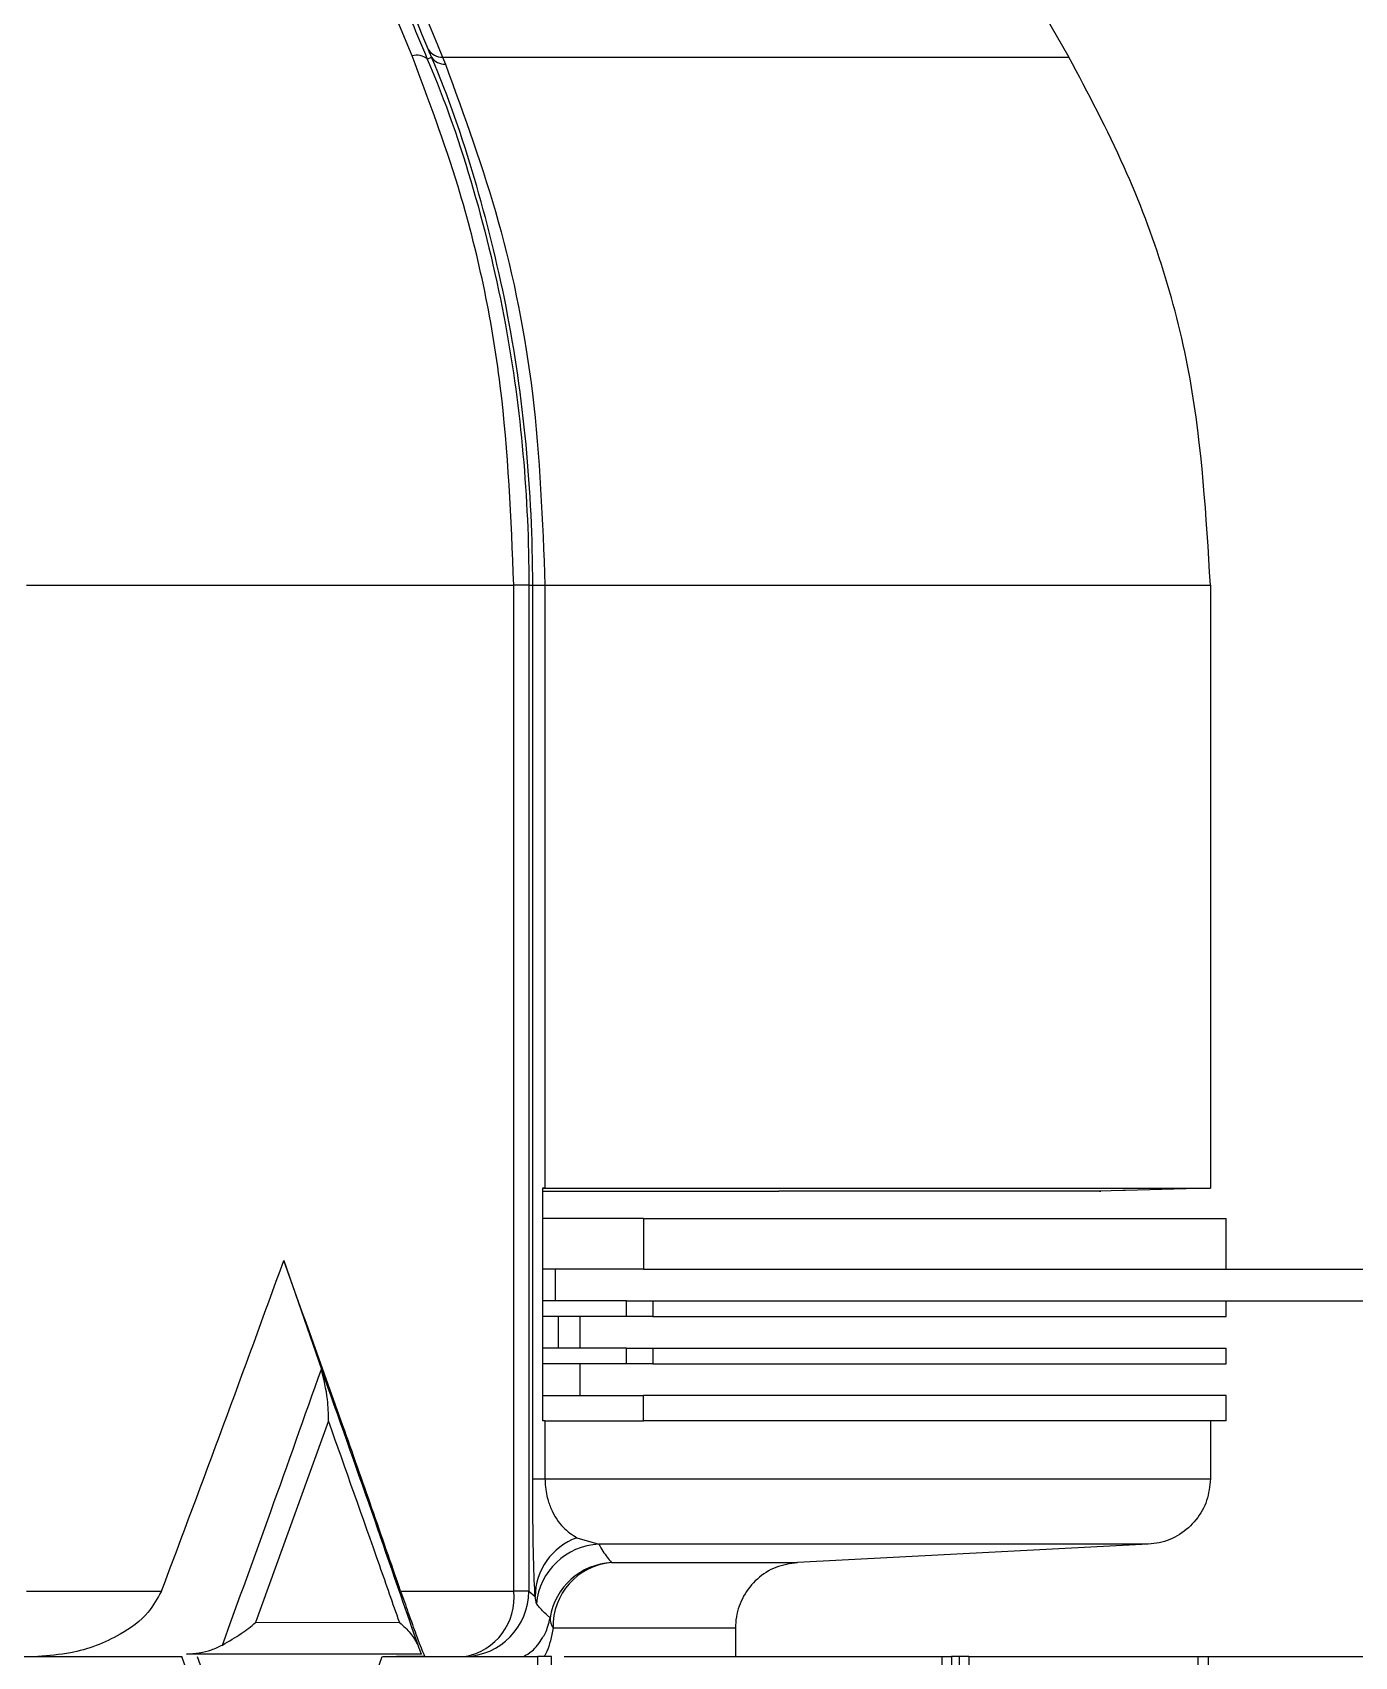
# Model space of a CAD drawing. Extents: x 7 to 113, y 1 to 87.
# Drawn here: x 51.252 to 52.505, y 10.888 to 12.426 of the extents above; entities that cross this region are included whole.
import ezdxf

# ---------------------------------------------------------------- set-up
doc = ezdxf.new("R2010")
doc.units = 0
doc.header["$MEASUREMENT"] = 0
doc.layers.add('OBJECT', color=7, linetype='CONTINUOUS')

msp = doc.modelspace()

# ---------------------------------------------------------------- linework, layer by layer
at = {"layer": 'OBJECT'}
for p, q in [((51.612, 12.4043), (51.5813, 12.4781)), ((52.2116, 12.4425), (52.2343, 12.4031)), ((51.6263, 12.4013), (51.6303, 12.403)), ((51.6407, 12.4031), (51.6434, 12.3965)), ((51.6407, 12.4031), (52.2343, 12.4031)), ((51.2464, 11.9031), (51.7082, 11.9031)), ((51.7082, 10.9502), (51.7082, 11.9031)), ((51.7225, 11.9031), (51.7082, 11.9031)), ((51.7225, 11.9031), (51.7225, 10.9502)), ((51.7225, 11.9031), (51.7262, 11.9031)), ((51.7262, 11.0565), (51.7262, 11.9031)), ((51.7262, 11.9031), (51.7378, 11.9031)), ((51.7378, 11.9031), (52.3683, 11.9031)), ((51.7378, 11.9031), (51.7378, 11.3318)), ((52.3683, 11.9031), (52.3683, 11.3318)), ((51.7378, 11.3318), (51.7353, 11.3318)), ((51.7355, 11.3319), (51.7355, 11.1113)), ((51.7355, 11.3291), (51.9584, 11.3291)), ((51.7378, 11.3318), (52.3683, 11.3318)), ((51.9584, 11.3291), (51.9594, 11.3291)), ((52.2634, 11.3291), (51.9594, 11.3291)), ((52.2853, 11.3297), (52.2634, 11.3291)), ((52.2634, 11.3291), (52.2644, 11.3291)), ((52.2644, 11.3291), (52.264, 11.3291)), ((52.2879, 11.3297), (52.2853, 11.3297)), ((52.3683, 11.3318), (52.2879, 11.3297)), ((51.8311, 11.3031), (51.7355, 11.3031)), ((51.8311, 11.3031), (51.8311, 11.2551)), ((51.8311, 11.3031), (52.3833, 11.3031)), ((52.3833, 11.2551), (52.3833, 11.3031)), ((51.4903, 11.2632), (51.5259, 11.1604)), ((51.8311, 11.2551), (51.7355, 11.2551)), ((51.7473, 11.2551), (51.7473, 11.2251)), ((51.8311, 11.2551), (52.3518, 11.2551)), ((52.3518, 11.2551), (52.5333, 11.2551)), ((51.8149, 11.2251), (51.7355, 11.2251)), ((51.8149, 11.2102), (51.8149, 11.2251)), ((51.8149, 11.2251), (51.84, 11.2251)), ((51.84, 11.2251), (51.84, 11.2102)), ((51.84, 11.2251), (52.3518, 11.2251)), ((52.3518, 11.2251), (52.5333, 11.2251)), ((52.3833, 11.2102), (52.3833, 11.2251)), ((51.8149, 11.2102), (51.7355, 11.2102)), ((51.7502, 11.2102), (51.7502, 11.1802)), ((51.7711, 11.1802), (51.7711, 11.2102)), ((51.84, 11.2102), (51.8149, 11.2102)), ((51.84, 11.2102), (52.3833, 11.2102)), ((51.8149, 11.1802), (51.7355, 11.1802)), ((51.8149, 11.1653), (51.8149, 11.1802)), ((51.8149, 11.1802), (51.84, 11.1802)), ((51.84, 11.1802), (51.84, 11.1653)), ((51.84, 11.1802), (52.3833, 11.1802)), ((52.3833, 11.1653), (52.3833, 11.1802)), ((51.8149, 11.1653), (51.7355, 11.1653)), ((51.7711, 11.1353), (51.7711, 11.1653)), ((51.84, 11.1653), (51.8149, 11.1653)), ((51.84, 11.1653), (52.3833, 11.1653)), ((51.7355, 11.1353), (51.8311, 11.1353)), ((51.8311, 11.1113), (51.8311, 11.1353)), ((52.3833, 11.1353), (51.8311, 11.1353)), ((52.3833, 11.1113), (52.3833, 11.1353)), ((51.5327, 11.1113), (51.4636, 10.9204)), ((51.7378, 11.1113), (51.7353, 11.1113)), ((51.7378, 11.1113), (51.7378, 11.0565)), ((51.7378, 11.1113), (51.8132, 11.1113)), ((51.8132, 11.1113), (51.8311, 11.1113)), ((52.3833, 11.1113), (51.8311, 11.1113)), ((52.3683, 11.1113), (52.3683, 11.0565)), ((51.7262, 11.0565), (51.7378, 11.0565)), ((51.7378, 11.0565), (52.3683, 11.0565)), ((51.7679, 11.0007), (51.7887, 10.9946)), ((52.3095, 10.9946), (51.7887, 10.9946)), ((52.3095, 10.9946), (51.977, 10.9772)), ((51.8008, 10.9772), (51.977, 10.9772)), ((51.2464, 10.9502), (51.3744, 10.9502)), ((51.601, 10.9502), (51.7082, 10.9502)), ((51.7225, 10.9502), (51.7082, 10.9502)), ((51.7225, 10.9502), (51.7284, 10.945)), ((51.7297, 10.9382), (51.7284, 10.945)), ((51.4636, 10.9204), (51.5999, 10.9206)), ((51.9183, 10.9152), (51.7456, 10.9152)), ((51.9183, 10.9152), (51.9183, 10.8882)), ((51.2078, 10.8882), (51.3936, 10.8882)), ((51.4828, 10.6393), (51.3936, 10.8882)), ((51.4082, 10.8882), (51.4969, 10.6405)), ((51.4969, 10.6405), (51.5834, 10.8882)), ((51.5839, 10.8882), (51.7309, 10.8882)), ((51.6241, 10.8882), (51.5972, 10.8882)), ((51.7413, 10.0082), (51.7439, 10.8882)), ((51.7559, 10.8882), (52.1142, 10.8882)), ((52.0962, 9.5987), (52.1142, 10.8882)), ((52.1231, 10.8882), (52.1052, 9.5984)), ((52.1304, 10.8882), (52.1125, 9.5987)), ((52.1393, 10.8882), (52.1214, 9.5984)), ((52.1304, 10.8882), (52.1231, 10.8882)), ((52.1393, 10.8882), (52.3567, 10.8882)), ((52.3528, 10.2641), (52.3567, 10.8882)), ((52.3663, 10.8882), (52.3625, 10.2639)), ((52.3663, 10.8882), (52.6791, 10.8882))]:
    msp.add_line(p, q, dxfattribs=at)
for centre, radius, start, end in [((51.6165, 12.3896), 0.0153, 49.8743, 106.9703), ((51.6405, 12.4191), 0.016, 214.5255, 270.5543), ((51.6429, 12.412), 0.0155, 215.3893, 271.8706), ((51.7888, 10.9441), 0.0604, 110.2163, 179.1613), ((51.7915, 10.9326), 0.062, 92.5495, 174.8621), ((51.8039, 10.9152), 0.062, 92.8402, 170.9566), ((51.806, 10.9169), 0.0605, 94.9205, 181.5735), ((51.6518, 10.9441), 0.0568, 280.1324, 6.1768), ((51.6605, 10.9502), 0.062, 271.1731, 359.9815), ((51.757, 10.9239), 0.0143, 175.8769, 217.3541)]:
    msp.add_arc(centre, radius, start, end, dxfattribs=at)
for centre, major_axis, ratio, start_param, end_param in [((51.7882, 11.35), (0.062, 0.0151), 0.162711, 3.65558, 3.724578), ((51.7882, 11.0932), (0.062, -0.0151), 0.162756, 2.558631, 2.627629)]:
    msp.add_ellipse(centre, major_axis=major_axis, ratio=ratio, start_param=start_param, end_param=end_param, dxfattribs=at)
for points, knots in [([(51.6274, 12.4101), (51.5644, 12.5622), (51.4418, 12.8583), (51.3188, 13.1541), (51.259, 13.298)], [0, 0, 0, 0, 0.513611, 1, 1, 1, 1]), ([(51.2713, 13.2912), (51.2842, 13.2604), (51.3565, 13.0871), (51.4797, 12.7911), (51.5898, 12.5258), (51.6407, 12.4031)], [0, 0, 0, 0, 0.104199, 0.585852, 1, 1, 1, 1]), ([(51.5973, 12.4712), (51.6068, 12.448), (51.6163, 12.4248), (51.6263, 12.4013), (51.6263, 12.4013)], [0, 0, 0, 0, 0.999971, 1, 1, 1, 1]), ([(51.7082, 11.9031), (51.7057, 11.9663), (51.7005, 12.0944), (51.6648, 12.2632), (51.6273, 12.3634), (51.612, 12.4043)], [0, 0, 0, 0, 0.365475, 0.741466, 1, 1, 1, 1]), ([(51.6263, 12.4013), (51.6263, 12.4013), (51.6433, 12.3618), (51.6719, 12.2786), (51.7112, 12.1136), (51.7225, 11.9858), (51.7225, 11.9031), (51.7225, 11.9031)], [0, 0, 0, 0, 0.000004, 0.259099, 0.518181, 0.999995, 1, 1, 1, 1]), ([(51.6303, 12.403), (51.6303, 12.403), (51.6293, 12.4052), (51.6284, 12.4076), (51.6274, 12.4101)], [0, 0, 0, 0, 0.00031, 1, 1, 1, 1]), ([(51.7262, 11.9031), (51.7262, 11.9031), (51.7262, 11.9476), (51.7219, 12.0367), (51.7033, 12.166), (51.6723, 12.2898), (51.6466, 12.3649), (51.6303, 12.403), (51.6303, 12.403)], [0, 0, 0, 0, 0.0000045, 0.2546803, 0.5093557, 0.7546737, 0.9999956, 1, 1, 1, 1]), ([(52.3683, 11.9031), (52.3644, 11.9685), (52.3565, 12.104), (52.3035, 12.2725), (52.2525, 12.3688), (52.2343, 12.4031)], [0, 0, 0, 0, 0.375049, 0.776984, 1, 1, 1, 1]), ([(51.6434, 12.3965), (51.6613, 12.3475), (51.6976, 12.2482), (51.7309, 12.0809), (51.7355, 11.9638), (51.7378, 11.9031)], [0, 0, 0, 0, 0.319145, 0.647516, 1, 1, 1, 1]), ([(51.3744, 10.9502), (51.394, 11.0024), (51.4333, 11.1067), (51.4713, 11.211), (51.4903, 11.2632)], [0, 0, 0, 0, 0.499973, 1, 1, 1, 1]), ([(51.601, 10.9502), (51.592, 10.9763), (51.5739, 11.0285), (51.5372, 11.1328), (51.509, 11.2111), (51.4903, 11.2632)], [0, 0, 0, 0, 0.250124, 0.500247, 1, 1, 1, 1]), ([(51.4322, 10.8991), (51.4475, 10.9413), (51.4792, 11.0284), (51.51, 11.1155), (51.5259, 11.1604)], [0, 0, 0, 0, 0.4842849, 1, 1, 1, 1]), ([(51.5327, 11.1113), (51.5327, 11.1114), (51.5327, 11.1182), (51.5321, 11.1351), (51.5282, 11.1509), (51.5259, 11.1604)], [0, 0, 0, 0, 0.004832, 0.40487, 1, 1, 1, 1]), ([(51.5259, 11.1604), (51.5418, 11.1155), (51.5726, 11.0285), (51.6026, 10.9414), (51.6172, 10.8993)], [0, 0, 0, 0, 0.515589, 1, 1, 1, 1]), ([(51.5999, 10.9206), (51.5937, 10.9384), (51.5715, 11.002), (51.5489, 11.0656), (51.5327, 11.1113)], [0, 0, 0, 0, 0.2808138, 1, 1, 1, 1]), ([(51.7284, 10.945), (51.7279, 10.9547), (51.7272, 10.9681), (51.7265, 11.0039), (51.7263, 11.0301), (51.7262, 11.0489), (51.7262, 11.0565)], [0, 0, 0, 0, 0.500751, 0.686143, 0.873077, 1, 1, 1, 1]), ([(51.7378, 11.0565), (51.7379, 11.0539), (51.7381, 11.048), (51.7399, 11.0381), (51.7453, 11.0225), (51.7551, 11.0092), (51.7636, 11.0036), (51.7679, 11.0007)], [0, 0, 0, 0, 0.061062, 0.137017, 0.26687, 0.630193, 1, 1, 1, 1]), ([(52.3683, 11.0565), (52.3676, 11.0495), (52.3662, 11.0356), (52.3555, 11.017), (52.3398, 11.003), (52.3234, 10.996), (52.313, 10.9949), (52.3095, 10.9946)], [0, 0, 0, 0, 0.222089, 0.444178, 0.666268, 0.888362, 1, 1, 1, 1]), ([(51.7887, 10.9946), (51.79, 10.9924), (51.7941, 10.9854), (51.7981, 10.9805), (51.8008, 10.9772)], [0, 0, 0, 0, 0.321064, 1, 1, 1, 1]), ([(51.977, 10.9772), (51.9701, 10.9761), (51.9562, 10.974), (51.9382, 10.9624), (51.9251, 10.9459), (51.919, 10.9292), (51.9184, 10.9187), (51.9183, 10.9152)], [0, 0, 0, 0, 0.222101, 0.444199, 0.666298, 0.888389, 1, 1, 1, 1]), ([(51.3744, 10.9502), (51.3706, 10.9433), (51.3614, 10.9265), (51.3314, 10.9051), (51.2949, 10.8911), (51.2676, 10.889), (51.2572, 10.8882)], [0, 0, 0, 0, 0.1739661, 0.4199742, 0.7789256, 1, 1, 1, 1]), ([(51.601, 10.9502), (51.6034, 10.9433), (51.6093, 10.9265), (51.617, 10.9051), (51.6225, 10.8911), (51.6237, 10.889), (51.6241, 10.8882)], [0, 0, 0, 0, 0.173965, 0.419974, 0.778927, 1, 1, 1, 1]), ([(51.7427, 10.925), (51.742, 10.9255), (51.7385, 10.9283), (51.7342, 10.9327), (51.7306, 10.9371), (51.7297, 10.9382)], [0, 0, 0, 0, 0.160413, 0.802068, 1, 1, 1, 1]), ([(51.7174, 10.8882), (51.7202, 10.8897), (51.7266, 10.8933), (51.7341, 10.9032), (51.7399, 10.9134), (51.742, 10.9221), (51.7427, 10.925)], [0, 0, 0, 0, 0.290991, 0.68416, 0.898056, 1, 1, 1, 1]), ([(51.4322, 10.8991), (51.4383, 10.9027), (51.45, 10.9095), (51.4594, 10.9169), (51.4636, 10.9204), (51.4636, 10.9204)], [0, 0, 0, 0, 0.521478, 0.994508, 1, 1, 1, 1]), ([(51.5999, 10.9206), (51.5999, 10.9205), (51.6038, 10.917), (51.6114, 10.9097), (51.6152, 10.9029), (51.6172, 10.8993)], [0, 0, 0, 0, 0.0055, 0.474179, 1, 1, 1, 1]), ([(51.7456, 10.9152), (51.7439, 10.907), (51.7417, 10.8962), (51.738, 10.8897), (51.7371, 10.8882)], [0, 0, 0, 0, 0.762462, 1, 1, 1, 1]), ([(51.3982, 10.8904), (51.4063, 10.8912), (51.4182, 10.8924), (51.4288, 10.8975), (51.4322, 10.8991)], [0, 0, 0, 0, 0.67796, 1, 1, 1, 1]), ([(51.6172, 10.8993), (51.6184, 10.8961), (51.6201, 10.8915), (51.6206, 10.8908), (51.6207, 10.8906)], [0, 0, 0, 0, 0.681912, 1, 1, 1, 1]), ([(51.6207, 10.8906), (51.5911, 10.8906), (51.5196, 10.8905), (51.4431, 10.8904), (51.3982, 10.8904)], [0, 0, 0, 0, 0.413967, 1, 1, 1, 1]), ([(51.7413, 10.0082), (51.7403, 10.0686), (51.7384, 10.1873), (51.7356, 10.3658), (51.7331, 10.5438), (51.7313, 10.7184), (51.731, 10.8333), (51.7309, 10.8882)], [0, 0, 0, 0, 0.206023, 0.404822, 0.608638, 0.812834, 1, 1, 1, 1]), ([(51.7439, 10.8882), (51.744, 10.8882), (51.7442, 10.8882), (51.7378, 10.8882), (51.7323, 10.8882), (51.7309, 10.8882)], [0, 0, 0, 0, 0.425025, 0.850048, 1, 1, 1, 1]), ([(52.1142, 10.8882), (52.1144, 10.8882), (52.1149, 10.8882), (52.1159, 10.8882), (52.1171, 10.8882), (52.1185, 10.8882), (52.12, 10.8882), (52.1215, 10.8882), (52.1226, 10.8882), (52.1231, 10.8882)], [0, 0, 0, 0, 0.1443771, 0.288714, 0.433066, 0.5774136, 0.7217669, 0.8591023, 1, 1, 1, 1]), ([(52.1393, 10.8882), (52.1391, 10.8882), (52.1387, 10.8882), (52.1377, 10.8882), (52.1365, 10.8882), (52.1351, 10.8882), (52.1336, 10.8882), (52.132, 10.8882), (52.131, 10.8882), (52.1304, 10.8882)], [0, 0, 0, 0, 0.14386, 0.287723, 0.431551, 0.57538, 0.719226, 0.857748, 1, 1, 1, 1]), ([(52.3567, 10.8882), (52.3569, 10.8882), (52.3572, 10.8882), (52.3584, 10.8882), (52.3595, 10.8882), (52.3608, 10.8882), (52.3622, 10.8882), (52.364, 10.8882), (52.3655, 10.8882), (52.3663, 10.8882)], [0, 0, 0, 0, 0.235209, 0.351551, 0.467887, 0.584217, 0.700551, 0.816896, 1, 1, 1, 1])]:
    msp.add_open_spline(points, degree=3, knots=knots, dxfattribs=at)

doc.saveas('drawing.dxf')
